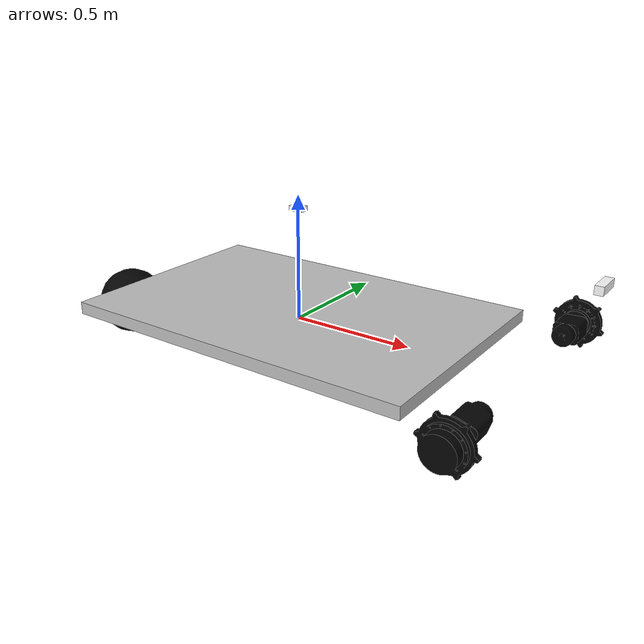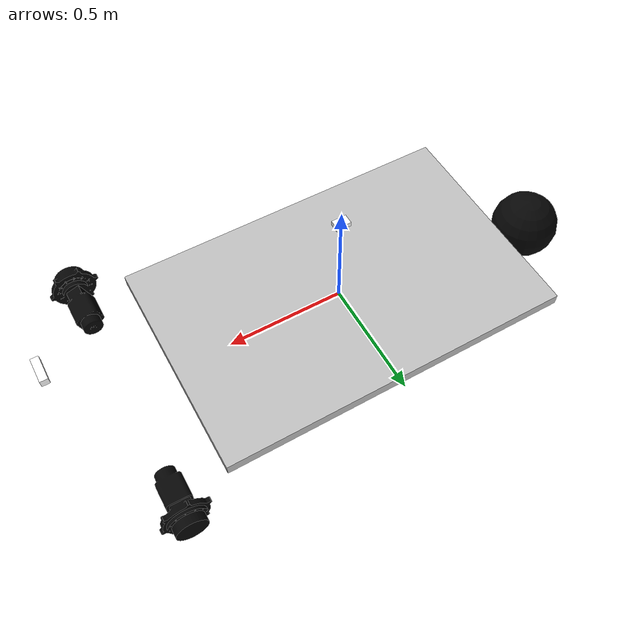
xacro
<?xml version="1.0"?>
<robot name="agri_robot" xmlns:xacro="http://www.ros.org/wiki/xacro">
  <xacro:arg name="use_meshes" default="true"/>

  <xacro:property name="mesh_path" value="package://trunk_gazebo_worlds/models/bb_robot/meshes"/>
  <xacro:property name="base_length" value="2.50"/>
  <xacro:property name="base_width" value="1.40"/>
  <xacro:property name="base_height" value="0.40"/>
  <xacro:property name="track_radius" value="0.20"/>
  <xacro:property name="track_width" value="0.20"/>

  <material name="body_silver">
    <color rgba="0.75 0.75 0.75 1.0"/>
  </material>
  <material name="track_black">
    <color rgba="0.02 0.02 0.02 1.0"/>
  </material>
  <material name="sensor_white">
    <color rgba="1.0 1.0 1.0 1.0"/>
  </material>

  <link name="base_link">
    <visual>
      <origin xyz="0 0 0" rpy="0 0 0"/>
      <geometry>
        <xacro:if value="$(arg use_meshes)">
          <mesh filename="${mesh_path}/body.STL"/>
        </xacro:if>
        <xacro:unless value="$(arg use_meshes)">
          <box size="${base_length} ${base_width} ${base_height}"/>
        </xacro:unless>
      </geometry>
      <material name="body_silver"/>
    </visual>
    <collision>
      <origin xyz="0 0 0.30" rpy="0 0 0"/>
      <geometry>
        <box size="${base_length} ${base_width} ${base_height}"/>
      </geometry>
    </collision>
  </link>

  <link name="left_track">
    <inertial>
      <origin xyz="0 0 0" rpy="0 0 0"/>
      <mass value="5.0"/>
      <inertia ixx="0.1" ixy="0.0" ixz="0.0" iyy="0.1" iyz="0.0" izz="0.1"/>
    </inertial>
    <visual>
      <origin xyz="0 0 0" rpy="0 0 0"/>
      <geometry>
        <xacro:if value="$(arg use_meshes)">
          <mesh filename="${mesh_path}/wheel2_body.STL"/>
        </xacro:if>
        <xacro:unless value="$(arg use_meshes)">
          <cylinder radius="${track_radius}" length="${track_width}"/>
        </xacro:unless>
      </geometry>
      <material name="track_black"/>
    </visual>
    <collision>
      <origin xyz="0 0 0" rpy="1.57079632679 0 0"/>
      <geometry>
        <cylinder radius="${track_radius}" length="${track_width}"/>
      </geometry>
    </collision>
  </link>

  <joint name="left_motor_joint" type="continuous">
    <origin xyz="0.942 0.61468 0.023" rpy="0 0 0"/>
    <parent link="base_link"/>
    <child link="left_track"/>
    <axis xyz="0 1 0"/>
  </joint>

  <link name="right_track">
    <inertial>
      <origin xyz="0 0 0" rpy="0 0 0"/>
      <mass value="5.0"/>
      <inertia ixx="0.1" ixy="0.0" ixz="0.0" iyy="0.1" iyz="0.0" izz="0.1"/>
    </inertial>
    <visual>
      <origin xyz="0 0 0" rpy="0 0 0"/>
      <geometry>
        <xacro:if value="$(arg use_meshes)">
          <mesh filename="${mesh_path}/wheel1_body.STL"/>
        </xacro:if>
        <xacro:unless value="$(arg use_meshes)">
          <cylinder radius="${track_radius}" length="${track_width}"/>
        </xacro:unless>
      </geometry>
      <material name="track_black"/>
    </visual>
    <collision>
      <origin xyz="0 0 0" rpy="1.57079632679 0 0"/>
      <geometry>
        <cylinder radius="${track_radius}" length="${track_width}"/>
      </geometry>
    </collision>
  </link>

  <joint name="right_motor_joint" type="continuous">
    <origin xyz="0.942 -0.61448 0.023" rpy="0 0 0"/>
    <parent link="base_link"/>
    <child link="right_track"/>
    <axis xyz="0 1 0"/>
  </joint>

  <link name="caster_wheel">
    <inertial>
      <origin xyz="0 0 0" rpy="0 0 0"/>
      <mass value="1.0"/>
      <inertia ixx="0.01" ixy="0.0" ixz="0.0" iyy="0.01" iyz="0.0" izz="0.01"/>
    </inertial>
    <visual>
      <geometry>
        <sphere radius="0.15"/>
      </geometry>
      <material name="track_black"/>
    </visual>
    <collision>
      <geometry>
        <sphere radius="0.15"/>
      </geometry>
    </collision>
  </link>

  <joint name="caster_joint" type="fixed">
    <origin xyz="-1.0 0 -0.15" rpy="0 0 0"/>
    <parent link="base_link"/>
    <child link="caster_wheel"/>
  </joint>

  <link name="camera_link">
    <inertial>
      <origin xyz="-0.015 0 0" rpy="0 0 0"/>
      <mass value="0.09"/>
      <inertia ixx="0.00008175" ixy="0.0" ixz="0.0" iyy="0.0000135" iyz="0.0" izz="0.00008175"/>
    </inertial>
    <visual>
      <origin xyz="0 0 0" rpy="0 0 0"/>
      <geometry>
        <xacro:if value="$(arg use_meshes)">
          <mesh filename="${mesh_path}/camera_body.STL"/>
        </xacro:if>
        <xacro:unless value="$(arg use_meshes)">
          <box size="0.08 0.08 0.05"/>
        </xacro:unless>
      </geometry>
      <material name="sensor_white"/>
    </visual>
    <collision>
      <origin xyz="0 0 0" rpy="0 0 0"/>
      <geometry>
        <box size="0.08 0.08 0.05"/>
      </geometry>
    </collision>
  </link>

  <joint name="camera_joint" type="fixed">
    <origin xyz="1.1775 0.00027 0.383" rpy="0 0 0"/>
    <parent link="base_link"/>
    <child link="camera_link"/>
  </joint>

  <link name="camera_optical_frame"/>
  <joint name="camera_optical_joint" type="fixed">
    <origin xyz="0 0 0" rpy="-1.57079632679 0 -1.57079632679"/>
    <parent link="camera_link"/>
    <child link="camera_optical_frame"/>
  </joint>

  <link name="imu_link">
    <inertial>
      <origin xyz="0 0 0" rpy="0 0 0"/>
      <mass value="0.02"/>
      <inertia ixx="0.00001" ixy="0.0" ixz="0.0" iyy="0.00001" iyz="0.0" izz="0.00001"/>
    </inertial>
    <visual>
      <geometry>
        <box size="0.06 0.04 0.02"/>
      </geometry>
      <material name="sensor_white"/>
    </visual>
    <collision>
      <geometry>
        <box size="0.06 0.04 0.02"/>
      </geometry>
    </collision>
  </link>

  <joint name="imu_joint" type="fixed">
    <origin xyz="0 0 0.45" rpy="0 0 0"/>
    <parent link="base_link"/>
    <child link="imu_link"/>
  </joint>
</robot>
